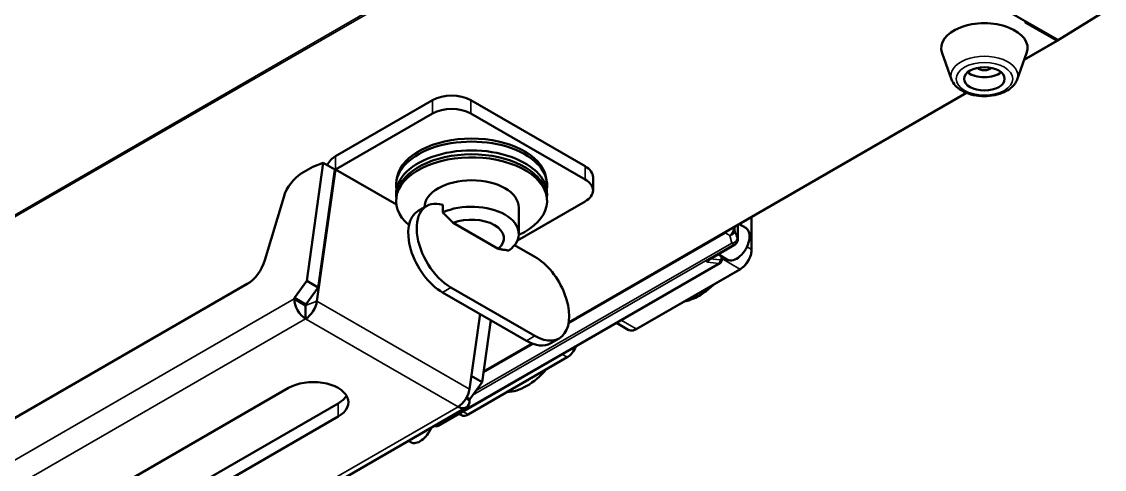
# Model space of a CAD drawing. Header units: millimetres. Extents: x 100 to 5488, y 100 to 4218.
# Drawn here: x 3429.7 to 3630.4, y 1033.5 to 1116.6 of the extents above; entities that cross this region are included whole.
import ezdxf

# ---------------------------------------------------------------- set-up
doc = ezdxf.new("R2010")
doc.units = ezdxf.units.MM
doc.header["$LTSCALE"] = 20
doc.layers.add('Visible (ANSI)', color=7, linetype='Continuous', lineweight=50)
doc.layers.add('Visible Narrow (ANSI)', color=7, linetype='Continuous', lineweight=35)

msp = doc.modelspace()

# ---------------------------------------------------------------- linework, layer by layer
at = {"layer": 'Visible (ANSI)'}
for p, q in [((3621.847, 1113.169), (3553.54, 1152.606)), ((3630.442, 1118.412), (3621.74, 1113.031)), ((3615.773, 1116.426), (3615.978, 1116.557)), ((3615.773, 1116.431), (3615.773, 1116.426)), ((3615.773, 1116.426), (3621.638, 1113.04)), ((3621.708, 1113.021), (3615.594, 1109.491)), ((3602.12, 1105.811), (3600.365, 1110.725)), ((3614.279, 1105.811), (3616.035, 1110.725)), ((3604.901, 1103.318), (3531.105, 1060.712)), ((3505.864, 1101.973), (3487.845, 1091.57)), ((3534.148, 1089.726), (3512.935, 1101.973)), ((3505.864, 1099.524), (3487.845, 1089.12)), ((3534.148, 1087.276), (3512.935, 1099.524)), ((3485.589, 1090.323), (3482.519, 1068.449)), ((3483.639, 1089.595), (3485.589, 1090.323)), ((3487.71, 1089.099), (3485.589, 1090.323)), ((3483.639, 1089.595), (3481.51, 1088.365)), ((3484.411, 1064.651), (3487.845, 1089.12)), ((3484.641, 1067.224), (3487.71, 1089.099)), ((3487.845, 1089.12), (3499.145, 1082.597)), ((3499.318, 1087.784), (3499.189, 1087.148)), ((3526.869, 1087.784), (3526.998, 1087.148)), ((3535.613, 1085.235), (3535.613, 1087.684)), ((3499.318, 1084.862), (3499.189, 1084.226)), ((3526.869, 1084.862), (3526.998, 1084.226)), ((3474.756, 1072.281), (3478.246, 1083.969)), ((3503.22, 1081.445), (3504.775, 1082.343)), ((3507.733, 1081.154), (3507.733, 1082.568)), ((3521.584, 1075.939), (3534.148, 1083.194)), ((3521.844, 1077.161), (3521.844, 1082.06)), ((3565.033, 1080.3), (3565.033, 1074.234)), ((3509.701, 1079.202), (3518.042, 1074.386)), ((3562.455, 1076.109), (3562.455, 1078.811)), ((3563.938, 1078.269), (3562.726, 1078.968)), ((3531.087, 1060.606), (3560.116, 1077.366)), ((3524.832, 1072.916), (3521.072, 1075.086)), ((3556.97, 1072.308), (3561.864, 1075.134)), ((3560.538, 1072.38), (3558.815, 1073.374)), ((3559.512, 1072.972), (3559.512, 1072.382)), ((3559.161, 1071.721), (3506.918, 1041.559)), ((3562.953, 1070.632), (3543.72, 1059.527)), ((3482.519, 1068.449), (3480.226, 1065.27)), ((3484.641, 1067.224), (3482.519, 1068.449)), ((3471.492, 1067.885), (3338.32, 990.998)), ((3482.347, 1064.045), (3484.641, 1067.224)), ((3507.72, 1066.302), (3523.276, 1057.32)), ((3509.275, 1067.2), (3524.832, 1058.219)), ((3480.201, 1065.095), (3480.226, 1065.27)), ((3480.201, 1065.095), (3482.322, 1063.87)), ((3482.347, 1064.045), (3480.226, 1065.27)), ((3482.322, 1063.87), (3482.347, 1064.045)), ((3482.322, 1061.421), (3482.322, 1063.87)), ((3514.657, 1062.297), (3512.696, 1048.321)), ((3515.046, 1049.669), (3516.656, 1061.142)), ((3542.12, 1059.389), (3539.96, 1060.636)), ((3515.302, 1051.492), (3524.445, 1056.771)), ((3524.344, 1056.808), (3515.316, 1051.596)), ((3527.776, 1056.875), (3529.332, 1057.773)), ((3530.842, 1054.259), (3512.457, 1043.644)), ((3513.047, 1050.823), (3515.046, 1049.669)), ((3479.153, 1048.568), (3431.776, 1021.215)), ((3512.752, 1046.491), (3515.046, 1049.669)), ((3512.728, 1046.316), (3512.107, 1046.674)), ((3512.186, 1046.817), (3512.752, 1046.491)), ((3512.752, 1046.491), (3512.728, 1046.316)), ((3361.517, 957.999), (3512.107, 1044.942)), ((3440.969, 1018.358), (3488.345, 1045.71)), ((3440.969, 1015.908), (3488.345, 1043.261)), ((3510.761, 1043.778), (3511.207, 1043.52)), ((3506.156, 1041.506), (3506.495, 1041.471)), ((3501.848, 1038.495), (3501.394, 1038.757))]:
    msp.add_line(p, q, dxfattribs=at)
for centre, major_axis, ratio, start_param, end_param in [((3608.2, 1111.658), (8, 0), 0.5773503, 6.0797546, 9.6282087), ((3621.638, 1113.203), (0.1, -0.173), 0.5771744, 5.4979394, 6.3006333), ((3608.2, 1108.392), (-3.75, 0), 0.5773503, 0.6012642, 2.5403284), ((3608.2, 1108.392), (1.5, 0), 0.5773503, 3.6492552, 5.7755228), ((3509.4, 1099.932), (-5, 0), 0.5773503, 3.9269908, 5.4977871), ((3509.4, 1097.482), (5, 0), 0.5773503, 0.7853982, 2.3561945), ((3513.094, 1086.207), (14, 0), 0.5773503, 6.1819975, 9.5259658), ((3513.094, 1086.852), (13.87, 0), 0.5773503, 0.1167296, 3.0248631), ((3513.094, 1083.285), (14, 0), 0.5773503, 5.3869612, 10.0188615), ((3513.094, 1084.574), (-14, 0), 0.5773503, 3.06177, 6.3630079), ((3487.845, 1089.12), (1.5, 2.598), 0.5773503, 0.7853982, 1.5995918), ((3513.094, 1083.93), (13.87, 0), 0.5773503, 0.1167296, 3.0248631), ((3513.094, 1083.93), (13.87, 0), 0.5773503, 0.1167296, 3.0248631), ((3481.51, 1084.283), (2.5, 4.33), 0.5773503, 0.7853982, 1.9614034), ((3530.613, 1087.684), (5, 0), 0.5773503, 0, 0.7853982), ((3513.094, 1082.06), (8.75, 0), 0.5773503, 0, 3.1349866), ((3530.613, 1085.235), (5, 0), 0.5773503, 5.4977871, 7.0685835), ((3509.275, 1074.549), (-4.5, 7.794), 0.5773503, 5.7425094, 8.6393798), ((3513.094, 1077.161), (8.75, 0), 0.5773503, 5.6238349, 8.513332), ((3507.72, 1073.65), (-4.5, 7.794), 0.5773503, 0, 2.3561945), ((3513.094, 1076.345), (6, 0), 0.5773503, 5.6821633, 8.4550036), ((3562.238, 1075.324), (-1.7, -2.944), 0.5773503, 0, 3.1415927), ((3560.116, 1078.182), (-0.5, -0.866), 0.5775261, 0.7855461, 1.274428), ((3471.492, 1071.967), (2.5, 4.33), 0.5773503, 3.9269908, 5.102996), ((3524.832, 1065.567), (4.5, -7.794), 0.5773503, 5.4977871, 8.6393798), ((3482.322, 1063.87), (-1.5, 2.598), 0.5773503, 0.7853982, 2.3561945), ((3482.322, 1063.87), (-1.5, -2.598), 0.5773503, 0.7853982, 2.1816616), ((3523.276, 1064.669), (4.5, -7.794), 0.5773503, 5.4977871, 6.2831853), ((3530.842, 1056.3), (1.25, 2.165), 0.5773503, 3.9269908, 5.0255584), ((3523.347, 1058.586), (-5.9, -10.219), 0.5773503, 0.3304984, 1.2402979), ((3483.749, 1045.914), (6.5, 0), 0.5773503, 5.4977871, 8.6393798), ((3510.607, 1047.54), (1.5, 2.598), 0.5773503, 3.9269908, 5.3232542), ((3483.749, 1048.364), (6.5, 0), 0.5773503, 5.4977871, 5.9507384), ((3510.607, 1047.54), (1.5, -2.598), 0.5773503, 5.4977871, 7.0685835), ((3512.457, 1045.685), (-1.25, -2.165), 0.5773503, 0, 0.7853982), ((3503.548, 1041.44), (-1.7, -2.944), 0.5773503, 0, 1.8113253)]:
    msp.add_ellipse(centre, major_axis=major_axis, ratio=ratio, start_param=start_param, end_param=end_param, dxfattribs=at)
msp.add_ellipse((3608.2, 1105.943), major_axis=(-3.75, 0), ratio=0.5773503, dxfattribs=at)
for points, knots in [([(3602.12, 1105.811), (3602.262, 1105.415), (3602.487, 1105.052), (3603.104, 1104.349), (3603.519, 1104.024), (3604.502, 1103.456), (3605.084, 1103.222), (3606.324, 1102.885), (3606.984, 1102.782), (3608.315, 1102.71), (3608.985, 1102.739), (3610.284, 1102.929), (3610.911, 1103.09), (3612.07, 1103.54), (3612.601, 1103.83), (3613.491, 1104.532), (3613.857, 1104.943), (3614.172, 1105.544), (3614.23, 1105.676), (3614.279, 1105.811)], [2.5596252, 2.5596252, 2.5596252, 2.5596252, 2.8252743, 2.8252743, 3.1411104, 3.1411104, 3.4872666, 3.4872666, 3.8329095, 3.8329095, 4.1753063, 4.1753063, 4.5187241, 4.5187241, 4.8660653, 4.8660653, 5.2036341, 5.2036341, 5.2943564, 5.2943564, 5.2943564, 5.2943564]), ([(3563.193, 1079.237), (3563.178, 1079.193), (3563.159, 1079.151), (3563.11, 1079.066), (3563.079, 1079.024), (3563.013, 1078.95), (3562.978, 1078.917), (3562.931, 1078.88), (3562.919, 1078.871), (3562.908, 1078.863)], [4.11460039, 4.11460039, 4.11460039, 4.11460039, 4.24111149, 4.24111149, 4.39821088, 4.39821088, 4.55531027, 4.55531027, 4.60414183, 4.60414183, 4.60414183, 4.60414183]), ([(3562.455, 1076.109), (3562.455, 1076.011), (3562.439, 1075.911), (3562.38, 1075.719), (3562.336, 1075.625), (3562.23, 1075.457), (3562.168, 1075.38), (3562.027, 1075.243), (3561.947, 1075.182), (3561.864, 1075.134)], [0.00000728, 0.00000728, 0.00000728, 0.00000728, 0.03071527, 0.03071527, 0.06103909, 0.06103909, 0.09048102, 0.09048102, 0.1214413, 0.1214413, 0.1214413, 0.1214413]), ([(3562.953, 1070.632), (3563.176, 1070.761), (3563.395, 1070.928), (3563.81, 1071.323), (3564.005, 1071.55), (3564.355, 1072.046), (3564.509, 1072.313), (3564.763, 1072.864), (3564.863, 1073.146), (3564.998, 1073.703), (3565.033, 1073.977), (3565.033, 1074.234)], [0, 0, 0, 0, 0.3141593, 0.3141593, 0.6283185, 0.6283185, 0.9424778, 0.9424778, 1.2566371, 1.2566371, 1.5707963, 1.5707963, 1.5707963, 1.5707963]), ([(3556.97, 1072.308), (3556.954, 1072.3), (3556.942, 1072.292), (3556.93, 1072.283), (3556.927, 1072.281), (3556.927, 1072.281)], [0, 0, 0, 0, 0.008779069, 0.008779069, 0.015189491, 0.015189491, 0.015189491, 0.015189491]), ([(3559.512, 1072.382), (3559.512, 1072.338), (3559.509, 1072.294), (3559.496, 1072.203), (3559.486, 1072.156), (3559.454, 1072.062), (3559.434, 1072.014), (3559.379, 1071.92), (3559.344, 1071.874), (3559.262, 1071.79), (3559.213, 1071.752), (3559.161, 1071.721)], [1.57080454, 1.57080454, 1.57080454, 1.57080454, 1.7278994, 1.7278994, 1.88499426, 1.88499426, 2.04208912, 2.04208912, 2.19918399, 2.19918399, 2.35627885, 2.35627885, 2.35627885, 2.35627885]), ([(3558.039, 1067.795), (3557.475, 1067.243), (3556.889, 1066.748), (3555.408, 1065.69), (3554.502, 1065.212), (3553.27, 1064.796), (3552.924, 1064.706), (3552.584, 1064.645)], [5.94843225, 5.94843225, 5.94843225, 5.94843225, 6.16514126, 6.16514126, 6.48799026, 6.48799026, 6.61582768, 6.61582768, 6.61582768, 6.61582768]), ([(3542.12, 1059.389), (3542.209, 1059.337), (3542.305, 1059.298), (3542.506, 1059.246), (3542.611, 1059.232), (3542.826, 1059.23), (3542.936, 1059.241), (3543.158, 1059.286), (3543.271, 1059.32), (3543.496, 1059.408), (3543.608, 1059.463), (3543.72, 1059.527)], [5.49778714, 5.49778714, 5.49778714, 5.49778714, 5.65486678, 5.65486678, 5.81194641, 5.81194641, 5.96902604, 5.96902604, 6.12610567, 6.12610567, 6.28318531, 6.28318531, 6.28318531, 6.28318531]), ([(3506.499, 1041.471), (3506.525, 1041.468), (3506.55, 1041.467), (3506.605, 1041.467), (3506.633, 1041.469), (3506.69, 1041.477), (3506.719, 1041.482), (3506.777, 1041.497), (3506.806, 1041.506), (3506.862, 1041.529), (3506.888, 1041.542), (3506.914, 1041.557)], [3.52609748, 3.52609748, 3.52609748, 3.52609748, 3.60297977, 3.60297977, 3.68396568, 3.68396568, 3.76495159, 3.76495159, 3.8459375, 3.8459375, 3.92334695, 3.92334695, 3.92334695, 3.92334695])]:
    msp.add_open_spline(points, degree=3, knots=knots, dxfattribs=at)
for points in [[(3507.733, 1081.154), (3507.971, 1080.919), (3508.432, 1080.46), (3509.088, 1079.809), (3509.501, 1079.4), (3509.701, 1079.202)], [(3518.042, 1074.386), (3518.242, 1074.353), (3518.654, 1074.286), (3519.309, 1074.179), (3519.772, 1074.105), (3520.01, 1074.067)]]:
    msp.add_open_spline(points, degree=3, dxfattribs=at)
at = {"layer": 'Visible Narrow (ANSI)'}
for p, q in [((3326.048, 1021.589), (3553.183, 1152.726)), ((3544.152, 1147.185), (3211.497, 955.127)), ((3630.382, 1118.447), (3621.638, 1113.04)), ((3615.773, 1116.431), (3615.978, 1116.557)), ((3615.773, 1116.431), (3615.978, 1116.557)), ((3615.624, 1109.576), (3621.631, 1113.044)), ((3531.117, 1060.786), (3604.831, 1103.345)), ((3505.864, 1099.524), (3505.864, 1101.973)), ((3512.935, 1101.973), (3512.935, 1099.524)), ((3487.845, 1089.12), (3487.845, 1091.57)), ((3487.845, 1089.12), (3487.706, 1089.068)), ((3534.148, 1087.276), (3534.148, 1089.726)), ((3564.974, 1074.316), (3564.974, 1080.266)), ((3561.448, 1078.23), (3561.676, 1078.098)), ((3561.676, 1078.098), (3561.676, 1078.361)), ((3561.943, 1078.516), (3561.943, 1077.792)), ((3562.448, 1076.156), (3562.448, 1078.807)), ((3560.116, 1077.366), (3560.969, 1076.873)), ((3560.969, 1076.873), (3561.386, 1075.457)), ((3562.36, 1076.375), (3561.943, 1077.792)), ((3561.708, 1075.181), (3513.28, 1047.222)), ((3513.851, 1048.012), (3561.386, 1075.457)), ((3556.851, 1072.287), (3561.745, 1075.112)), ((3561.708, 1075.181), (3561.745, 1075.112)), ((3562.448, 1076.156), (3562.432, 1076.186)), ((3564.167, 1074.782), (3564.974, 1074.316)), ((3559.153, 1072.335), (3557.402, 1072.558)), ((3559.372, 1072.582), (3559.372, 1073.053)), ((3562.853, 1070.642), (3559.512, 1072.57)), ((3506.678, 1041.514), (3558.925, 1071.679)), ((3543.62, 1059.537), (3562.853, 1070.642)), ((3556.842, 1071.945), (3558.925, 1071.679)), ((3507.72, 1066.302), (3509.275, 1067.2)), ((3329.612, 978.152), (3480.201, 1065.095)), ((3482.322, 1063.871), (3484.411, 1064.651)), ((3484.411, 1064.651), (3512.696, 1048.321)), ((3482.322, 1061.421), (3331.733, 974.478)), ((3510.607, 1045.091), (3482.322, 1061.421)), ((3540.839, 1061.143), (3543.62, 1059.537)), ((3523.276, 1057.32), (3524.832, 1058.219)), ((3515.327, 1051.67), (3524.274, 1056.835)), ((3530.842, 1054.259), (3529.878, 1054.815)), ((3360.017, 958.148), (3510.607, 1045.091)), ((3488.345, 1043.261), (3488.345, 1045.71)), ((3511.494, 1044.201), (3512.457, 1043.644)), ((3506.678, 1041.514), (3506.246, 1041.558))]:
    msp.add_line(p, q, dxfattribs=at)
for centre, major_axis, ratio, start_param, end_param in [((3608.2, 1106.535), (-6.207, 0), 0.5773503, 2.9381619, 6.486616), ((3560.956, 1077.697), (0.5, 0.866), 0.5973237, 3.9271431, 5.4976349), ((3560.956, 1077.697), (0.959, 0.283), 0.8135058, 4.4896194, 6.0502716), ((3561.374, 1076.281), (0.959, 0.283), 0.8135058, 4.4896206, 6.0502715), ((3560.956, 1077.697), (1, 0), 0.5773503, 0.1651487, 0.7679449), ((3562.359, 1077.149), (0.131, -1.02), 0.142531, 5.5550947, 5.929212), ((3561.37, 1077.108), (-0.587, 1.961), 0.3538567, 2.4572083, 2.8203529), ((3561.445, 1076.091), (-0.879, -0.476), 0.9445355, 1.3673106, 2.7205291), ((3561.614, 1075.567), (0.25, -0.433), 0.5773503, 5.8782934, 6.2831878), ((3561.955, 1076.109), (0.5, 0), 0.5773503, 0.0002399, 0.1651487), ((3562.853, 1073.091), (1.5, 2.598), 0.5773503, 3.9269908, 5.4977871), ((3564.833, 1074.234), (0.2, 0), 0.5773503, 0, 0.7853982), ((3556.711, 1072.4), (-0.063, -0.496), 0.7597359, 0.5174261, 1.6250228), ((3556.72, 1072.741), (0.25, -0.433), 0.5773503, 5.8782935, 6.2831853), ((3559.012, 1072.382), (0.5, 0), 0.5773648, 0, 0.7679327), ((3562.853, 1070.805), (0.1, -0.173), 0.5773503, 5.4977871, 6.2831853), ((3555.216, 1075.296), (5.875, 10.176), 0.5773503, 3.6150226, 4.2389591), ((3543.62, 1061.987), (-1.5, -2.598), 0.5773503, 0, 0.7853982), ((3543.62, 1059.701), (0.1, -0.173), 0.5773503, 5.4977871, 6.2831853), ((3506.547, 1041.969), (-0.052, -0.497), 0.7410165, 0.000057, 0.4995036)]:
    msp.add_ellipse(centre, major_axis=major_axis, ratio=ratio, start_param=start_param, end_param=end_param, dxfattribs=at)
msp.add_ellipse((3608.2, 1105.943), major_axis=(5.246, 0), ratio=0.5773503, dxfattribs=at)
for points, knots in [([(3562.448, 1076.156), (3562.45, 1076.074), (3562.441, 1075.989), (3562.421, 1075.906), (3562.401, 1075.822), (3562.37, 1075.741), (3562.329, 1075.662), (3562.288, 1075.583), (3562.237, 1075.506), (3562.178, 1075.437), (3562.12, 1075.368), (3562.055, 1075.306), (3561.982, 1075.252), (3561.91, 1075.197), (3561.83, 1075.149), (3561.745, 1075.112)], [0, 0, 0, 0, 0.2, 0.2, 0.2, 0.4, 0.4, 0.4, 0.6, 0.6, 0.6, 0.8, 0.8, 0.8, 1, 1, 1, 1]), ([(3558.925, 1071.679), (3558.972, 1071.705), (3559.015, 1071.743), (3559.051, 1071.789), (3559.087, 1071.835), (3559.117, 1071.889), (3559.138, 1071.949), (3559.16, 1072.009), (3559.173, 1072.075), (3559.176, 1072.142), (3559.178, 1072.208), (3559.17, 1072.275), (3559.153, 1072.335)], [0, 0, 0, 0, 0.25, 0.25, 0.25, 0.5, 0.5, 0.5, 0.75, 0.75, 0.75, 1, 1, 1, 1]), ([(3558.925, 1071.679), (3558.99, 1071.671), (3559.072, 1071.679), (3559.143, 1071.711), (3559.161, 1071.721)], [0, 0, 0, 0, 0.25, 0.34014537, 0.34014537, 0.34014537, 0.34014537]), ([(3506.918, 1041.559), (3506.9, 1041.548), (3506.828, 1041.515), (3506.744, 1041.507), (3506.678, 1041.514)], [0.65983972, 0.65983972, 0.65983972, 0.65983972, 0.75, 1, 1, 1, 1])]:
    msp.add_open_spline(points, degree=3, knots=knots, dxfattribs=at)
for points in [[(3556.851, 1072.287), (3556.825, 1072.271), (3556.776, 1072.24), (3556.716, 1072.192), (3556.672, 1072.144), (3556.648, 1072.097), (3556.643, 1072.054), (3556.661, 1072.016), (3556.7, 1071.983), (3556.761, 1071.959), (3556.813, 1071.948), (3556.842, 1071.945)], [(3559.372, 1072.582), (3559.372, 1072.526), (3559.354, 1072.433), (3559.274, 1072.342), (3559.198, 1072.329), (3559.153, 1072.335)]]:
    msp.add_open_spline(points, degree=3, dxfattribs=at)

doc.saveas('drawing.dxf')
